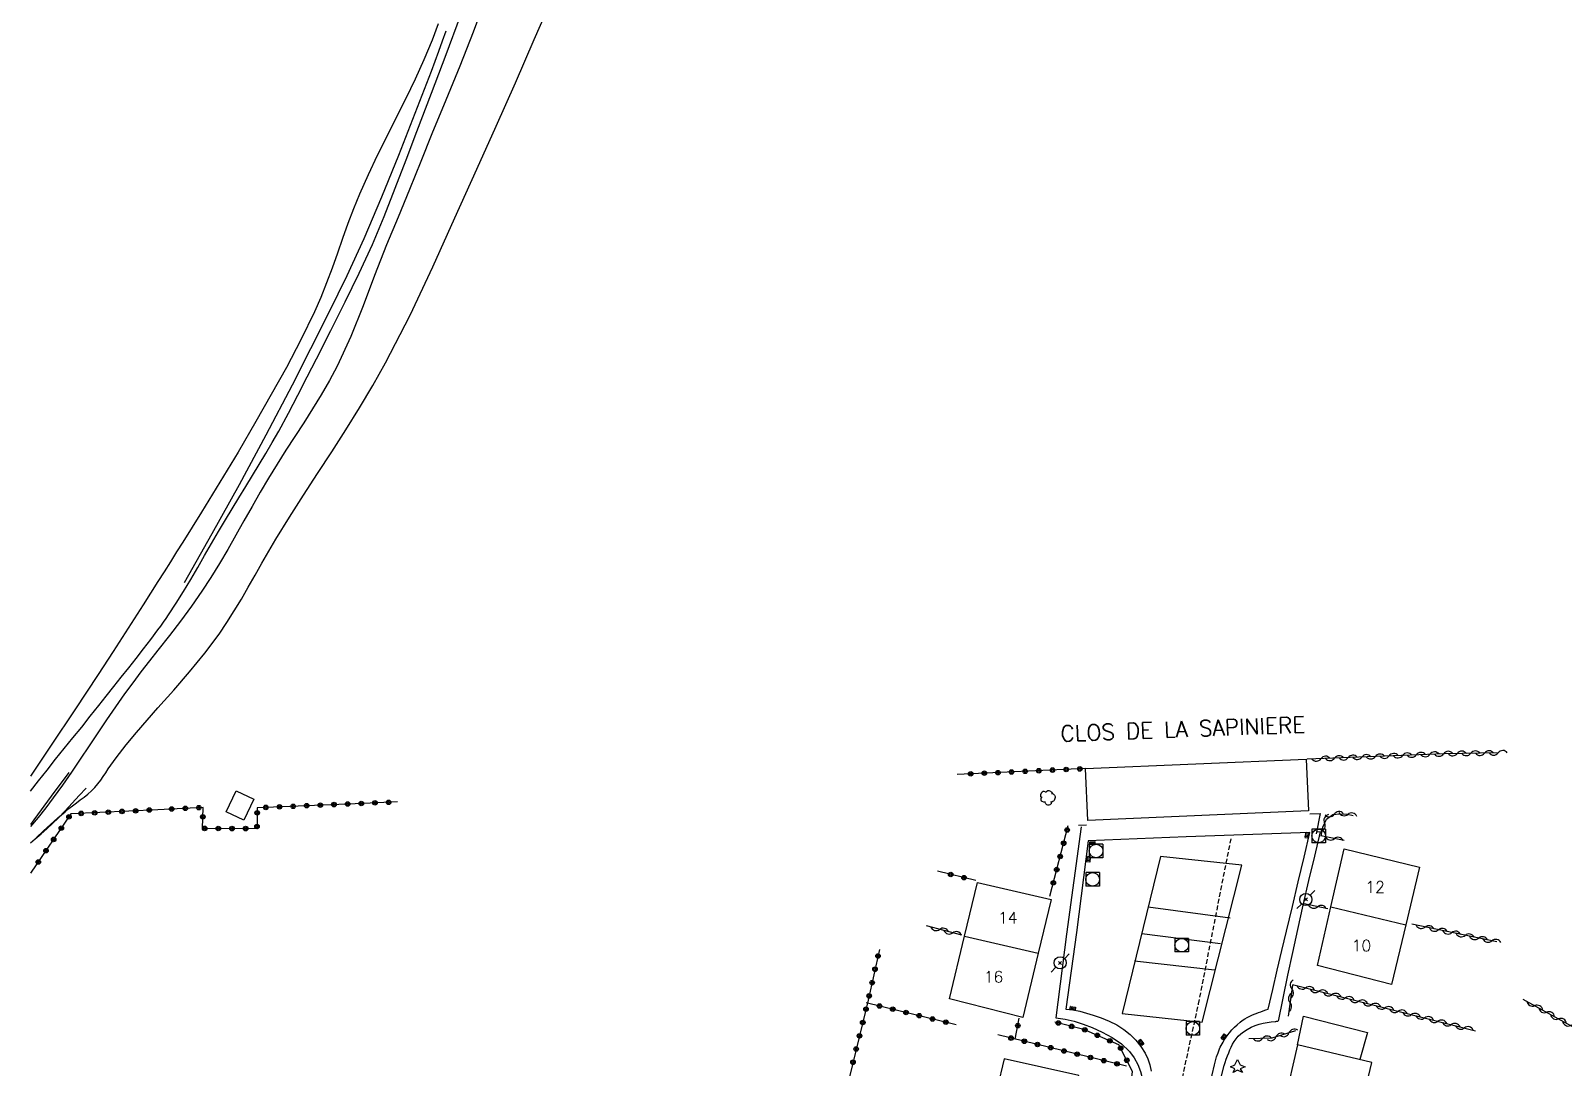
# Model space of a CAD drawing. Header units: millimetres. Extents: x 149000 to 150002, y 151999 to 153000.
# Drawn here: x 149000 to 149168.5, y 152494.4 to 152608.3 of the extents above; entities that cross this region are included whole.
import ezdxf
from ezdxf.enums import TextEntityAlignment as Align

# ---------------------------------------------------------------- set-up
doc = ezdxf.new("R2010")
doc.units = ezdxf.units.MM
doc.linetypes.add('DASHED', pattern=[0.75, 0.5, -0.25])
doc.layers.get('0').update_dxf_attribs({"linetype": 'CONTINUOUS'})
for name, color, linetype in [('W0001', 6, 'DASHED'), ('W0008', 7, 'CONTINUOUS'), ('W0014', 7, 'CONTINUOUS'), ('W0071', 7, 'CONTINUOUS'), ('w0101', 7, 'CONTINUOUS'), ('W0104', 1, 'CONTINUOUS'), ('w0211', 2, 'CONTINUOUS'), ('w0300', 7, 'CONTINUOUS'), ('w0303', 7, 'CONTINUOUS'), ('W0310', 3, 'CONTINUOUS'), ('w0323', 7, 'CONTINUOUS'), ('W0333', 7, 'CONTINUOUS'), ('W0401', 7, 'CONTINUOUS'), ('W0420', 7, 'CONTINUOUS'), ('W0473', 7, 'CONTINUOUS'), ('W0600', 7, 'CONTINUOUS'), ('W0989', 7, 'CONTINUOUS'), ('W0991', 7, 'CONTINUOUS'), ('W1102', 7, 'CONTINUOUS')]:
    doc.layers.add(name, color=color, linetype=linetype)
doc.styles.get("Standard").update_dxf_attribs({"font": 'romans.shx', "width": 0.85})

# ---------------------------------------------------------------- blocks, each defined once
blk = doc.blocks.new('T401')
for p, q in [((-0.3, 0.3), (0, 0.3)), ((-0.3, -0.25), (-0.3, 0.3)), ((-0.3, 0.15), (0, 0.15)), ((-0.3, 0), (0, 0)), ((0, 0.3), (0, -0.25)), ((-0.3, -0.15), (0, -0.15)), ((-0.3, -0.25), (-0.3, -0.3)), ((-0.3, -0.3), (0, -0.3)), ((0, -0.3), (0, -0.25))]:
    blk.add_line(p, q)
blk = doc.blocks.new('T420')
for p, q in [((0.75, 0.75), (-0.75, 0.75)), ((-0.75, 0.75), (-0.75, -0.75)), ((0.75, 0.75), (0.75, -0.75)), ((0.75, -0.75), (-0.75, -0.75))]:
    blk.add_line(p, q)
blk.add_ellipse((0, 0), major_axis=(-0.53, 0.53), ratio=1, start_param=3.926991, end_param=10.210176)
blk = doc.blocks.new('T303')
for p, q in [((-0.77, 0), (-0.28, 0.21)), ((-0.28, -0.21), (-0.77, 0)), ((-0.28, 0.21), (0, 0.83)), ((0, 0.83), (0.28, 0.21)), ((0.28, 0.21), (0.83, 0)), ((0.83, 0), (0.28, -0.21)), ((-0.49, -0.63), (-0.28, -0.21)), ((0, -0.35), (-0.49, -0.63)), ((0.56, -0.63), (0, -0.35)), ((0.28, -0.21), (0.56, -0.63))]:
    blk.add_line(p, q)
blk = doc.blocks.new('T300')
for p, q in [((-0.8, 0.51), (-0.86, 0.34)), ((-0.86, 0.34), (-0.86, 0.17)), ((-0.86, 0.17), (-0.74, 0.06)), ((-0.69, 0.63), (-0.8, 0.51)), ((-0.8, -0.06), (-0.74, 0.06)), ((-0.74, 0.06), (-0.69, 0.11)), ((-0.57, 0.69), (-0.69, 0.63)), ((-0.46, 0.69), (-0.57, 0.69)), ((-0.29, 0.63), (-0.46, 0.69)), ((-0.29, 0.63), (-0.17, 0.74)), ((-0.23, 0.57), (-0.29, 0.63)), ((-0.17, 0.74), (-0.06, 0.8)), ((-0.06, 0.8), (0.06, 0.8)), ((0.06, 0.8), (0.23, 0.74)), ((0.23, 0.74), (0.34, 0.63)), ((0.34, 0.63), (0.4, 0.51)), ((0.46, 0.46), (0.34, 0.46)), ((0.4, 0.51), (0.4, 0.46)), ((0.57, 0.4), (0.46, 0.46)), ((0.57, 0.4), (0.69, 0.29)), ((0.69, 0.29), (0.74, 0.17)), ((0.74, 0.06), (0.69, -0.17)), ((0.74, 0.17), (0.74, 0.06)), ((-0.8, -0.17), (-0.8, -0.06)), ((-0.8, -0.23), (-0.8, -0.17)), ((-0.74, -0.34), (-0.8, -0.23)), ((-0.69, -0.4), (-0.74, -0.34)), ((-0.51, -0.46), (-0.69, -0.4)), ((-0.4, -0.46), (-0.51, -0.46)), ((-0.4, -0.46), (-0.34, -0.46)), ((-0.34, -0.46), (-0.34, -0.4)), ((-0.34, -0.51), (-0.34, -0.46)), ((-0.29, -0.63), (-0.34, -0.51)), ((-0.17, -0.74), (-0.29, -0.63)), ((-0.06, -0.8), (-0.17, -0.74)), ((0.06, -0.8), (-0.06, -0.8)), ((0.17, -0.74), (0.06, -0.8)), ((0.23, -0.69), (0.17, -0.74)), ((0.29, -0.46), (0.23, -0.46)), ((0.29, -0.63), (0.23, -0.69)), ((0.46, -0.4), (0.29, -0.46)), ((0.34, -0.51), (0.29, -0.63)), ((0.34, -0.51), (0.34, -0.46)), ((0.57, -0.34), (0.46, -0.4)), ((0.63, -0.29), (0.57, -0.34)), ((0.69, -0.17), (0.63, -0.29))]:
    blk.add_line(p, q)
blk = doc.blocks.new('T473')
for p, q in [((-0.166667, 0.166667), (0.166667, -0.166667)), ((-0.166667, -0.166667), (0.166667, 0.166667)), ((0.500001, 0.500001), (1.000002, 1.000002)), ((-1.000002, -1.000002), (-0.500001, -0.500001))]:
    blk.add_line(p, q)
blk.add_ellipse((0, 0), major_axis=(0.471405, 0.471405), ratio=1, start_param=5.4977871438, end_param=11.780972451)
blk = doc.blocks.new('t323o')
at = {"color": 0, "linetype": 'Continuous'}
for radius in [0.25, 0.15]:
    blk.add_circle((0, 0), radius, dxfattribs=at)
blk = doc.blocks.new('t310o')
at = {"color": 0, "linetype": 'Continuous'}
for centre, start, end in [((-0.5, 0.38), 216.8699, 323.1304), ((0.5, -0.37), 36.8699, 143.1303)]:
    blk.add_arc(centre, 0.625, start, end, dxfattribs=at)

msp = doc.modelspace()

# ---------------------------------------------------------------- linework, layer by layer
at = {"layer": 'W0001'}
msp.add_lwpolyline([(149117.37, 152455.62), (149119.8, 152464.54), (149122.87, 152476.58), (149125.82, 152489.54), (149128.4, 152501.36), (149131.98, 152519.55)], dxfattribs=at)
at = {"layer": 'W0008'}
msp.add_lwpolyline([(149004.19, 152526.77), (149002.24, 152524.19), (149000.34, 152521.57), (149000, 152521.08)], dxfattribs=at)
at = {"layer": 'W0014'}
for points in [[(149140.63, 152522.26), (149141.78, 152522.28)], [(149141.78, 152522.28), (149141.33, 152520.05)], [(149115.48, 152520.82), (149113.89, 152509.01), (149112.7, 152499.84)], [(149115.2, 152521.01), (149116.07, 152521.05)], [(149140.65, 152520.18), (149127.02, 152519.7), (149116.27, 152519.26), (149114.98, 152509.2), (149113.8, 152500.79)], [(149136.05, 152500.77), (149136.55, 152502.92), (149137.06, 152505.06), (149137.56, 152507.21), (149138.07, 152509.35), (149138.71, 152512.06), (149139.35, 152514.77), (149140, 152517.47), (149140.65, 152520.18)], [(149141.78, 152520.26), (149141.13, 152517.58), (149140.49, 152514.9), (149139.87, 152512.21), (149139.26, 152509.52), (149138.71, 152507.02), (149138.17, 152504.5), (149137.65, 152501.99), (149137.14, 152499.47)], [(149141.38, 152520.29), (149141.78, 152520.26)], [(149113.79, 152500.79), (149114.56, 152500.69), (149115.33, 152500.54), (149116.09, 152500.35), (149116.83, 152500.12), (149117.7, 152499.81), (149118.56, 152499.47), (149119.4, 152499.05), (149120.18, 152498.55), (149120.87, 152497.99), (149121.5, 152497.37), (149122.06, 152496.68), (149122.54, 152495.94), (149122.83, 152495.31), (149123.04, 152494.65), (149123.19, 152493.97)], [(149130.16, 152494.66), (149130.27, 152495.1), (149130.39, 152495.54), (149130.54, 152495.98), (149130.7, 152496.4), (149130.79, 152496.6), (149130.88, 152496.79), (149130.99, 152496.98), (149131.1, 152497.16), (149131.25, 152497.43), (149131.42, 152497.69), (149131.6, 152497.94), (149131.79, 152498.19), (149132.06, 152498.49), (149132.34, 152498.79), (149132.64, 152499.07), (149132.96, 152499.33), (149133.21, 152499.52), (149133.47, 152499.7), (149133.74, 152499.86), (149134.02, 152500.01), (149134.26, 152500.12), (149134.5, 152500.22), (149134.75, 152500.31), (149134.99, 152500.4), (149135.25, 152500.5), (149135.52, 152500.6), (149135.79, 152500.69), (149136.05, 152500.77)], [(149112.7, 152499.84), (149113.73, 152499.69), (149114.74, 152499.45), (149115.73, 152499.14), (149116.7, 152498.75), (149117.8, 152498.24), (149118.89, 152497.66), (149119.91, 152496.96), (149120.81, 152496.11), (149121.32, 152495.43), (149121.73, 152494.7), (149122.03, 152493.92), (149122.23, 152493.1), (149122.3, 152492.43), (149122.28, 152491.76), (149122.17, 152491.1), (149121.98, 152490.45)], [(149131.21, 152494.57), (149131.33, 152494.93), (149131.45, 152495.28), (149131.59, 152495.64), (149131.73, 152495.98), (149131.85, 152496.3), (149131.98, 152496.61), (149132.13, 152496.92), (149132.31, 152497.22), (149132.53, 152497.51), (149132.77, 152497.79), (149133.04, 152498.05), (149133.33, 152498.28), (149133.74, 152498.55), (149134.17, 152498.78), (149134.62, 152498.97), (149135.07, 152499.13), (149135.5, 152499.25), (149135.94, 152499.32), (149136.37, 152499.38), (149136.81, 152499.43), (149136.88, 152499.43), (149136.96, 152499.44), (149137.03, 152499.44), (149137.11, 152499.44)], [(149123.61, 152467.67), (149124.28, 152470.31), (149124.94, 152472.95), (149125.6, 152475.58), (149126.24, 152478.23), (149126.61, 152479.72), (149126.97, 152481.21), (149127.32, 152482.71), (149127.68, 152484.2), (149128.03, 152485.7), (149128.38, 152487.19), (149128.74, 152488.69), (149129.09, 152490.18), (149129.36, 152491.3), (149129.63, 152492.42), (149129.9, 152493.55), (149130.16, 152494.67)], [(149124.68, 152467.02), (149125.18, 152469.25), (149125.69, 152471.49), (149126.21, 152473.73), (149126.73, 152475.96), (149127.53, 152479.37), (149128.34, 152482.77), (149129.15, 152486.17), (149129.97, 152489.57), (149130.28, 152490.82), (149130.59, 152492.07), (149130.9, 152493.32), (149131.21, 152494.57)]]:
    msp.add_lwpolyline(points, dxfattribs=at)
at = {"layer": 'W0071'}
for points in [[(149050.04, 152611.91), (149048.66, 152608.14), (149047.17, 152604.4), (149045.64, 152600.69), (149044.12, 152596.97), (149042.88, 152593.92), (149041.64, 152590.87), (149040.39, 152587.81), (149039.14, 152584.76), (149037.82, 152581.42), (149036.55, 152578.06), (149035.2, 152574.72), (149033.68, 152571.45), (149032.84, 152569.85), (149031.93, 152568.29), (149030.99, 152566.75), (149030.02, 152565.22), (149029.04, 152563.71), (149028.06, 152562.2), (149027.09, 152560.68), (149026.15, 152559.14), (149025.23, 152557.59), (149024.34, 152556.02), (149023.45, 152554.45), (149022.57, 152552.88), (149021.67, 152551.31), (149020.76, 152549.76), (149019.81, 152548.22), (149018.83, 152546.7), (149017.68, 152545.05), (149016.48, 152543.42), (149015.25, 152541.83), (149014, 152540.24)], [(149014, 152542.47), (149014.3, 152542.88), (149014.59, 152543.3), (149014.88, 152543.71), (149015.16, 152544.13), (149016.01, 152545.4), (149016.82, 152546.69), (149017.6, 152547.99), (149018.37, 152549.3), (149019.13, 152550.62), (149019.89, 152551.94), (149020.65, 152553.26), (149021.43, 152554.57), (149022.16, 152555.78), (149022.9, 152556.99), (149023.64, 152558.2), (149024.38, 152559.41), (149025.12, 152560.62), (149025.85, 152561.84), (149026.56, 152563.06), (149027.27, 152564.3), (149028.35, 152566.27), (149029.39, 152568.26), (149030.41, 152570.26), (149031.43, 152572.26), (149033.01, 152575.38), (149034.58, 152578.5), (149036.11, 152581.65), (149037.57, 152584.83), (149038.87, 152587.9), (149040.09, 152591), (149041.27, 152594.11), (149042.46, 152597.22), (149044.08, 152601.46), (149045.69, 152605.71), (149047.27, 152609.96)], [(149000, 152524.72), (149000.87, 152525.87), (149001.8, 152527.06), (149002.74, 152528.25), (149003.7, 152529.43), (149004.65, 152530.61), (149005.61, 152531.78), (149006.56, 152532.96), (149007.49, 152534.15), (149008.31, 152535.19), (149009.13, 152536.22), (149009.96, 152537.25), (149010.78, 152538.28), (149011.6, 152539.32), (149012.42, 152540.36), (149013.22, 152541.41), (149014, 152542.47)], [(149014, 152540.24), (149013.06, 152539.06), (149012.13, 152537.86), (149011.22, 152536.65), (149010.32, 152535.43), (149009.32, 152534.02), (149008.34, 152532.59), (149007.37, 152531.15), (149006.42, 152529.71), (149005.46, 152528.26), (149004.48, 152526.83), (149003.5, 152525.41), (149002.48, 152524), (149001.66, 152522.91), (149000.81, 152521.84), (149000, 152520.84)]]:
    msp.add_lwpolyline(points, dxfattribs=at)
at = {"layer": 'w0101'}
for points in [[(149142.95, 152512.03), (149144.41, 152518.38), (149152.69, 152516.37), (149151.18, 152510.03)], [(149102.65, 152508.8), (149104.08, 152514.71), (149112.19, 152512.83)], [(149112.19, 152512.83), (149110.77, 152506.92)], [(149149.63, 152503.5), (149141.48, 152505.58), (149142.95, 152512.03)], [(149110.77, 152506.92), (149109.08, 152499.85), (149101, 152501.92), (149102.65, 152508.8)], [(149151.18, 152510.03), (149149.63, 152503.5)], [(149139.27, 152496.84), (149137.83, 152490.63)], [(149144.38, 152488.53), (149145.89, 152488.28), (149147.45, 152494.93), (149139.27, 152496.84)], [(149113.77, 152487.03), (149115.23, 152493.47), (149107.01, 152495.31), (149105.49, 152488.88)]]:
    msp.add_lwpolyline(points, dxfattribs=at)
at = {"layer": 'W0104'}
msp.add_lwpolyline([(149140.48, 152522.56), (149116.22, 152521.52), (149115.98, 152527.21), (149140.24, 152528.25)], close=True, dxfattribs=at)
msp.add_lwpolyline([(149139.27, 152496.84), (149139.92, 152500), (149146.98, 152498.22), (149146.14, 152495.24)], dxfattribs=at)
at = {"layer": 'w0211'}
for points in [[(149014, 152533.88), (149015.75, 152535.85), (149017.47, 152537.84), (149019.14, 152539.89), (149020.72, 152542), (149021.58, 152543.26), (149022.39, 152544.54), (149023.18, 152545.84), (149023.93, 152547.16), (149024.68, 152548.48), (149025.42, 152549.8), (149026.18, 152551.12), (149026.96, 152552.42), (149028.47, 152554.84), (149030, 152557.25), (149031.55, 152559.64), (149033.11, 152562.03), (149034.65, 152564.44), (149036.16, 152566.86), (149037.62, 152569.31), (149039.02, 152571.8), (149041.72, 152577.03), (149044.23, 152582.36), (149046.64, 152587.73), (149049.05, 152593.08), (149051.19, 152597.82), (149053.29, 152602.57), (149055.36, 152607.33), (149057.43, 152612.1)], [(149044.81, 152609.07), (149044.14, 152607.27), (149043.24, 152605.1), (149042.27, 152602.97), (149041.25, 152600.86), (149040.2, 152598.77), (149039.15, 152596.68), (149038.11, 152594.58), (149037.1, 152592.47), (149036.15, 152590.33), (149035.5, 152588.73), (149034.88, 152587.11), (149034.3, 152585.49), (149033.72, 152583.86), (149033.14, 152582.23), (149032.54, 152580.61), (149031.9, 152579), (149031.21, 152577.41), (149029.72, 152574.33), (149028.11, 152571.31), (149026.44, 152568.32), (149024.75, 152565.35), (149022.8, 152562), (149020.8, 152558.69), (149018.77, 152555.39), (149016.73, 152552.1), (149016.05, 152551.02), (149015.37, 152549.93), (149014.69, 152548.85), (149014, 152547.77)], [(149014, 152547.77), (149012.36, 152545.21), (149010.72, 152542.65), (149009.07, 152540.1), (149007.41, 152537.56), (149004.85, 152533.66), (149002.27, 152529.78), (149000, 152526.4)], [(149000.65, 152519.64), (149001.42, 152520.36), (149002.2, 152521.08), (149002.98, 152521.79), (149003.78, 152522.48), (149004.19, 152522.82), (149004.6, 152523.14), (149005.03, 152523.46), (149005.45, 152523.77), (149005.87, 152524.09), (149006.29, 152524.42), (149006.68, 152524.78), (149007.06, 152525.15), (149007.39, 152525.53), (149007.7, 152525.93), (149007.99, 152526.34), (149008.27, 152526.76), (149008.54, 152527.18), (149008.82, 152527.6), (149009.1, 152528.01), (149009.4, 152528.41), (149010.51, 152529.81), (149011.65, 152531.19), (149012.82, 152532.54), (149014, 152533.88)], [(149000, 152519.06), (149000.5, 152519.51), (149001.14, 152520.06), (149001.78, 152520.61), (149002.41, 152521.17), (149003.01, 152521.76), (149003.8, 152522.58), (149004.58, 152523.4), (149005.35, 152524.24), (149006.11, 152525.08)]]:
    msp.add_lwpolyline(points, dxfattribs=at)
at = {"layer": 'w0300'}
msp.add_lwpolyline([(149016.9, 152547.66), (149019.97, 152553.04), (149022.97, 152558.45), (149025.9, 152563.9), (149028.78, 152569.38), (149030.82, 152573.37), (149032.83, 152577.38), (149034.78, 152581.42), (149036.65, 152585.49), (149038.62, 152590.04), (149040.49, 152594.64), (149042.29, 152599.26), (149044.07, 152603.88), (149044.49, 152604.98), (149044.89, 152606.08), (149045.29, 152607.18), (149045.67, 152608.29)], dxfattribs=at)
at = {"layer": 'W0310'}
for points in [[(149161.35, 152528.95), (149155.44, 152528.85), (149140.35, 152528.25)], [(149141.87, 152519.8), (149142.05, 152520.78), (149142.45, 152521.66), (149143.16, 152522.18), (149143.93, 152522.24), (149144.77, 152522.19), (149145.38, 152522.05)], [(149144.4, 152519.3), (149143.11, 152519.57), (149141.86, 152519.81)], [(149142.61, 152511.79), (149140.01, 152512.35)], [(149102.39, 152508.9), (149098.48, 152509.94)], [(149161.19, 152508.18), (149151.83, 152510.1)], [(149138.72, 152503.48), (149158.84, 152498.4)], [(149138.72, 152503.42), (149138.24, 152500.02)], [(149164.05, 152501.89), (149170.35, 152498.39)], [(149139.04, 152498.39), (149136.46, 152497.59), (149133.93, 152497.5)]]:
    msp.add_lwpolyline(points, dxfattribs=at)
at = {"layer": 'w0323'}
for points in [[(149115.98, 152527.21), (149101.85, 152526.57)], [(149014, 152522.7), (149004.43, 152522.23), (149000, 152515.71)], [(149040.32, 152523.55), (149036.61, 152523.39), (149024.92, 152522.91), (149024.89, 152520.61), (149018.89, 152520.64), (149018.95, 152522.95), (149014, 152522.7)], [(149112.06, 152513.2), (149114.08, 152520.95)], [(149103.9, 152514.92), (149099.69, 152515.93)], [(149093.32, 152507.34), (149092.08, 152501.78), (149088.69, 152487.93), (149084.79, 152468.54)], [(149101.75, 152499.07), (149091.86, 152501.48)], [(149108.24, 152497.49), (149108.69, 152499.77)], [(149120.58, 152489.34), (149121.15, 152493.91), (149119.65, 152496.85), (149115.78, 152498.55), (149112.6, 152499.35)], [(149120.48, 152494.51), (149106.32, 152497.96)]]:
    msp.add_lwpolyline(points, dxfattribs=at)
at = {"layer": 'W0333'}
msp.add_lwpolyline([(149128.81, 152499.36), (149133.16, 152516.59), (149124.2, 152517.55), (149120, 152500.29)], close=True, dxfattribs=at)
for points in [[(149122.85, 152512.02), (149131.88, 152510.8)], [(149130.81, 152507.97), (149122.15, 152509.04)], [(149121.36, 152506.07), (149130.15, 152505.09)]]:
    msp.add_lwpolyline(points, dxfattribs=at)
at = {"layer": 'W0600'}
msp.add_lwpolyline([(149023.45, 152521.54), (149021.51, 152522.45), (149022.6, 152524.77), (149024.54, 152523.86)], close=True, dxfattribs=at)
at = {"layer": 'W1102'}
for points in [[(149142.95, 152512.03), (149151.18, 152510.03)], [(149102.65, 152508.8), (149110.77, 152506.92)]]:
    msp.add_lwpolyline(points, dxfattribs=at)

# ---------------------------------------------------------------- block references
at = {"layer": 'w0300'}
msp.add_blockref('T300', (149111.89, 152523.99), dxfattribs=at)
at = {"layer": 'w0303'}
msp.add_blockref('T303', (149132.68, 152494.43), dxfattribs=at)
at = {"layer": 'W0310'}
for p, rotation in [((149146.35, 152528.49), 182.3003171812531), ((149147.84, 152528.55), 182.3003171812531), ((149149.34, 152528.61), 182.3003171812531), ((149150.84, 152528.67), 182.3003171812531), ((149152.34, 152528.73), 182.3003171812531), ((149153.84, 152528.79), 182.3003171812531), ((149155.34, 152528.85), 182.3003171812531), ((149156.84, 152528.88), 180.9130028667739), ((149158.34, 152528.9), 180.9130028667739), ((149159.84, 152528.92), 180.9130028667739), ((149161.34, 152528.95), 180.9130028667739), ((149141.85, 152528.31), 182.3003171812531), ((149143.35, 152528.37), 182.3003171812531), ((149144.85, 152528.43), 182.3003171812531), ((149142.26, 152521.24), 65.62941978007224), ((149143.31, 152522.2), 4.387310011622082), ((149144.81, 152522.18), 347.3603883567455), ((149143.33, 152519.52), 168.3925843241783), ((149141.47, 152512.03), 167.8751703479688), ((149153.3, 152509.8), 168.3952376436304), ((149099.93, 152509.55), 165.1202163892132), ((149101.38, 152509.17), 165.1202163892132), ((149154.77, 152509.5), 168.3952376436304), ((149156.24, 152509.19), 168.3952376436304), ((149157.71, 152508.89), 168.3952376436304), ((149159.18, 152508.59), 168.3952376436304), ((149160.65, 152508.29), 168.3952376436304), ((149138.66, 152502.99), 261.9335884282872), ((149140.18, 152503.11), 345.8472160926954), ((149138.45, 152501.51), 261.9335884282872), ((149141.63, 152502.74), 345.8472160926954), ((149143.09, 152502.37), 345.8472160926954), ((149144.54, 152502.01), 345.8472160926954), ((149146, 152501.64), 345.8472160926954), ((149165.36, 152501.16), 330.8815374139625), ((149147.45, 152501.27), 345.8472160926954), ((149148.91, 152500.91), 345.8472160926954), ((149150.36, 152500.54), 345.8472160926954), ((149151.81, 152500.17), 345.8472160926954), ((149153.27, 152499.81), 345.8472160926954), ((149166.67, 152500.43), 330.8815374139625), ((149167.98, 152499.7), 330.8815374139625), ((149138.34, 152498.17), 197.2303085638126), ((149154.72, 152499.44), 345.8472160926954), ((149156.18, 152499.07), 345.8472160926954), ((149157.63, 152498.71), 345.8472160926954), ((149169.29, 152498.97), 330.8815374139625), ((149135.43, 152497.55), 181.9257544369547), ((149136.91, 152497.73), 197.2303085638126)]:
    msp.add_blockref('t310o', p, dxfattribs=dict(at, rotation=rotation))
at = {"layer": 'w0323'}
for p, rotation in [((149107.84, 152526.84), 182.6063695027033), ((149109.34, 152526.91), 182.6063695027033), ((149110.84, 152526.98), 182.6063695027033), ((149112.34, 152527.05), 182.6063695027033), ((149113.84, 152527.12), 182.6063695027033), ((149115.34, 152527.18), 182.6063695027033), ((149103.35, 152526.64), 182.6063695027033), ((149104.85, 152526.71), 182.6063695027033), ((149106.34, 152526.77), 182.6063695027033), ((149037.85, 152523.45), 182.3400817251103), ((149039.35, 152523.51), 182.3400817251103), ((149004.22, 152521.91), 235.7872250322539), ((149005.55, 152522.29), 182.8232365038627), ((149007.04, 152522.36), 182.8232365038627), ((149008.54, 152522.43), 182.8232365038627), ((149010.04, 152522.51), 182.8232365038627), ((149011.54, 152522.58), 182.8232365038627), ((149013.04, 152522.66), 182.8232365038627), ((149015.5, 152522.78), 182.8232365039492), ((149017, 152522.85), 182.8232365039492), ((149018.49, 152522.92), 182.8232365039492), ((149018.93, 152521.91), 88.50761211962202), ((149024.91, 152522.35), 269.1794134343296), ((149025.86, 152522.95), 182.3649545507831), ((149027.36, 152523.01), 182.3649545507831), ((149028.86, 152523.07), 182.3649545507831), ((149030.35, 152523.14), 182.3649545507831), ((149031.85, 152523.2), 182.3649545507831), ((149033.35, 152523.26), 182.3649545507831), ((149034.85, 152523.32), 182.3649545507831), ((149036.35, 152523.38), 182.3649545507831), ((149003.37, 152520.67), 235.7872250322539), ((149019.13, 152520.64), 179.6558853418006), ((149020.63, 152520.63), 179.6558853418006), ((149022.13, 152520.62), 179.6558853418006), ((149023.63, 152520.62), 179.6558853418006), ((149024.89, 152520.85), 269.1794134343296), ((149113.95, 152520.46), 75.39628395074028), ((149002.53, 152519.43), 235.7872250322539), ((149113.57, 152519.01), 75.39628395074028), ((149000.84, 152516.95), 235.7872250322539), ((149001.69, 152518.19), 235.7872250322539), ((149113.19, 152517.56), 75.39628395074028), ((149101.15, 152515.58), 166.3793411912044), ((149102.61, 152515.23), 166.3793411912044), ((149112.81, 152516.11), 75.39628395074028), ((149112.44, 152514.66), 75.39628395074028), ((149093.16, 152506.62), 257.4825400900666), ((149092.83, 152505.16), 257.4825400900666), ((149092.51, 152503.69), 257.4825400900666), ((149092.18, 152502.23), 257.4825400900666), ((149091.84, 152500.77), 256.21133295712), ((149093.32, 152501.12), 166.3209775168901), ((149094.78, 152500.77), 166.3209775168901), ((149096.24, 152500.41), 166.3209775168901), ((149097.69, 152500.06), 166.3209775168901), ((149091.48, 152499.31), 256.21133295712), ((149099.15, 152499.7), 166.3209775168901), ((149100.61, 152499.35), 166.3209775168901), ((149108.53, 152498.96), 78.91718125873771), ((149112.99, 152499.25), 165.9172055730504), ((149114.45, 152498.88), 165.9172055730504), ((149115.9, 152498.5), 156.3037252356875), ((149091.12, 152497.85), 256.21133295712), ((149107.78, 152497.6), 166.3209775169484), ((149109.24, 152497.25), 166.3209775169484), ((149110.69, 152496.89), 166.3209775169484), ((149112.15, 152496.54), 166.3209775169484), ((149117.27, 152497.9), 156.3037252356875), ((149118.64, 152497.29), 156.3037252356875), ((149119.83, 152496.49), 117.0696757528352), ((149090.41, 152494.94), 256.21133295712), ((149090.76, 152496.4), 256.21133295712), ((149113.61, 152496.18), 166.3209775169484), ((149115.06, 152495.83), 166.3209775169484), ((149116.52, 152495.47), 166.3209775169484), ((149117.98, 152495.12), 166.3209775169484), ((149119.44, 152494.76), 166.3209775169484), ((149120.51, 152495.16), 117.0696757528352)]:
    msp.add_blockref('t323o', p, dxfattribs=dict(at, rotation=rotation))
at = {"layer": 'W0401'}
for p, rotation in [((149116.73, 152519.17), 92.3183021248404), ((149140.46, 152519.88), 346.52918929152), ((149116.17, 152517.27), 172.6732783891277), ((149114.52, 152500.73), 261.0513363619704), ((149121.98, 152497.02), 218.5505798742144), ((149131.29, 152497.64), 327.3351018227505)]:
    msp.add_blockref('T401', p, dxfattribs=dict(at, rotation=rotation))
at = {"layer": 'W0420'}
for p in [(149141.6, 152519.82), (149117.14, 152518.16), (149116.75, 152515.04), (149126.55, 152507.81), (149127.77, 152498.66)]:
    msp.add_blockref('T420', p, dxfattribs=at)
at = {"layer": 'W0473'}
for p in [(149140.2, 152512.83), (149113.18, 152505.86)]:
    msp.add_blockref('T473', p, dxfattribs=at)

# ---------------------------------------------------------------- texts
at = {"layer": 'W0989'}
msp.add_text('CLOS DE LA SAPINIERE', height=1.75, rotation=2.1441, dxfattribs=at).set_placement((149113.25, 152530.18))
at = {"layer": 'W0991'}
for s, p in [('12', (149147.81, 152514.2)), ('14', (149107.42, 152510.82)), ('10', (149146.31, 152507.76)), ('16', (149105.86, 152504.33))]:
    msp.add_text(s, height=1.25, dxfattribs=at).set_placement(p, align=Align.MIDDLE_CENTER)

doc.saveas('drawing.dxf')
